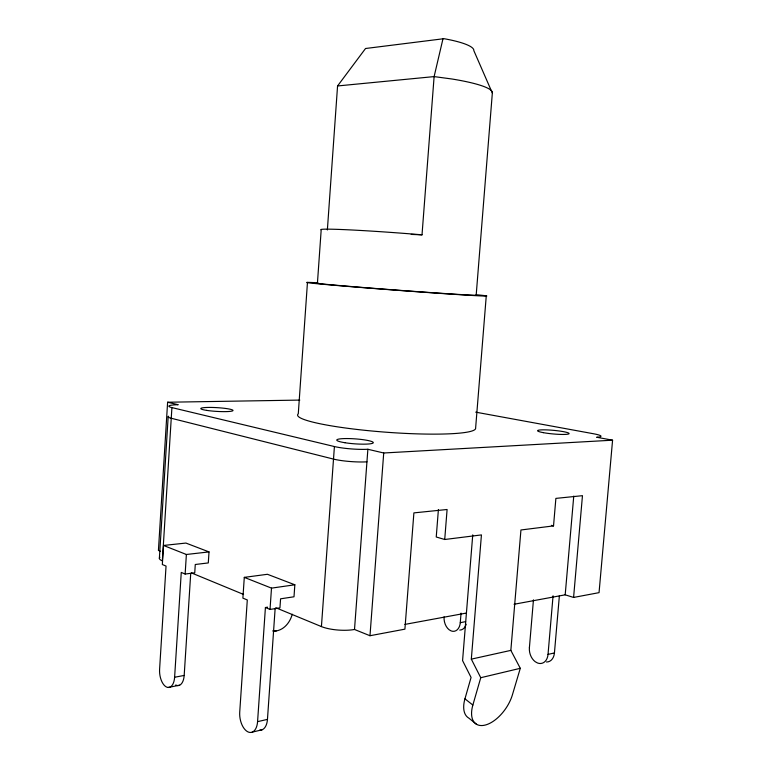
<?xml version="1.0" encoding="UTF-8"?>
<svg xmlns="http://www.w3.org/2000/svg" width="771" height="771" viewBox="0 0 771 771"><rect width="100%" height="100%" fill="white"/><g stroke="black" fill="none" stroke-linecap="round" stroke-linejoin="round"><path stroke-width="1.16" d="M299.803 400.091L167.615 402.231L158.421 550.446L160.493 551.284M159.366 558.445L168.165 416.841M167.615 402.231L178.197 404.717A20.21 2.342 3.2 0 0 171.914 407.599L162.363 560.893A20.027 4.713 2 0 1 159.905 557.24M163.519 545.454L162.334 564.526L166.044 566.078L159.597 669.228A14.321 7.402 82.9 0 0 166.237 686.894A14.321 7.402 82.9 0 0 174.612 677.256L181.262 572.419L185.136 574.038L194.745 572.824L195.275 564.497L208.295 562.926L209.018 551.911L185.927 543.063L163.519 545.454L186.38 554.484L209.018 551.911M185.136 574.038L186.38 554.484M175.711 684.985A14.235 7.44 82.8 0 0 184.182 675.435L190.707 573.624M257.572 721.666L265.417 607.509L270.023 609.437L279.94 607.876L280.577 598.816L294.002 596.783L294.84 584.784L267.431 574.289L244.291 577.373L242.894 598.123L247.298 599.963L239.723 712.115A15.748 8.722 80.6 0 0 247.636 731.727A15.748 8.722 80.6 0 0 257.572 721.666L267.46 719.372L275.151 608.358M270.023 609.437L271.498 588.128L244.291 577.373M307.465 282.398L298.281 413.815A89.263 10.543 4.3 0 0 381.953 431.885A89.263 10.543 4.3 0 0 475.62 428.069L486.26 295.929M327.367 229.96L337.563 85.957L365.531 48.506L443.971 38.685A59.126 10.939 4.3 0 1 473.818 50.597L492.341 93.06L476.179 295.168A79.847 0.896 4.3 0 1 393.046 289.829A79.847 0.896 4.3 0 1 317.43 283.15L321.179 229.989A80.097 2.554 4.3 0 1 419.202 234.586L422.016 234.827L434.112 76.599L443.036 38.55M514.064 604.262L565.191 594.827L573.585 597.438L582.462 495.676L555.881 498.394L553.53 525.899L520.936 529.976L510.845 650.387L520.29 668.312L512.397 694.873A29.346 15.719 -55.4 0 1 485.277 725.048A29.346 15.719 -55.4 0 1 472.854 705.06L480.757 677.709L471.322 659.138L481.432 534.91L444.722 539.498L447.093 509.496L413.892 512.888L404.91 629.155L369.984 635.728L354.506 629.483A23.236 6.582 3.8 0 1 321.42 626.582L334.412 446.544L171.914 407.599M354.506 629.483L367.873 449.271A23.487 3.277 4.1 0 1 334.412 446.544M369.984 635.728L383.717 452.991L367.873 449.271M438.4 509.583L436.241 536.992L444.722 539.498M444.086 616.81A11.719 7.98 79.1 0 0 449.165 629.791L451.228 630.948A11.719 7.98 79.1 0 0 460.277 622.669L461.048 613.118M472.748 534.872L462.571 660.602L471.071 677.449L464.942 698.825A29.153 15.777 -55.3 0 0 468.778 718.071L476.613 724.345M529.398 647.669L533.455 599.857M529.388 647.669A12.683 9.107 75.4 0 0 535.238 661.73L537.609 663.031A12.683 9.107 75.4 0 0 548.027 654.415L553.067 595.771M546.475 662A12.615 9.107 75.2 0 0 554.436 652.931L559.38 595.79M565.191 594.827L573.759 496.081M475.717 412.157L593.458 433.745A19.873 2.265 5.3 0 1 596.667 437.244L612.579 440.193L599.048 592.648L573.585 597.438M480.757 677.709L520.29 668.312M252.165 732.151L262.034 729.809M548.027 654.415L554.436 652.931M471.322 659.138L510.845 650.387M168.155 687.462L179.604 685.217M174.612 677.256L184.182 675.435M460.277 622.669L465.626 621.648M404.842 624.414L466.426 613.051M265.417 607.509L267.614 607.172M271.498 588.128L294.84 584.784M337.563 85.957L434.112 76.599L452.008 79.008A80.801 12.288 4.3 0 1 492.341 93.06M383.717 452.991L612.579 440.193M272.838 630.842L276.249 630.938M411.222 234.413L422.016 234.827M551.41 525.35L553.53 525.899M191.285 572.843L243.559 594.431M275.816 607.75L321.42 626.582M464.942 698.825L472.854 705.06M168.666 416.215A20.191 2.506 3.1 0 0 171.249 418.258L333.506 459.092A23.467 3.508 4.1 0 0 366.948 461.829M292.248 614.227A24.238 19.159 -87.1 0 1 273.223 631.16M267.46 719.372A15.642 8.751 80.5 0 1 259.76 730.108M476.189 294.724A89.976 1.012 4.3 0 1 395.562 290.156A89.976 1.012 4.3 0 1 317.922 282.812M466.176 624.259A11.661 7.989 79 0 1 459.767 630.08M206.561 410.365A16.124 1.879 3.4 0 0 232.784 410.779A16.124 1.879 3.4 0 0 211.447 407.435A16.124 1.879 3.4 0 0 206.561 410.365M344.945 442.727A18.302 2.486 4.1 0 0 373.26 442.805A18.302 2.486 4.1 0 0 346.94 438.554A18.302 2.486 4.1 0 0 344.945 442.727M543.285 432.647A15.834 1.812 5.2 0 0 568.892 433.851A15.834 1.812 5.2 0 0 547.863 429.948A15.834 1.812 5.2 0 0 543.285 432.647"/></g></svg>
